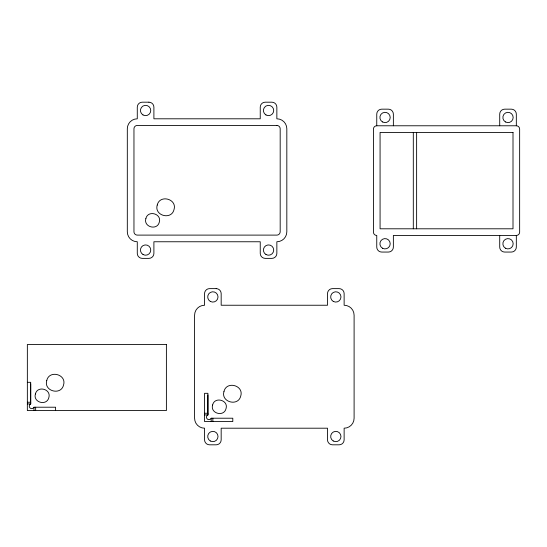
<?xml version="1.0" encoding="UTF-8"?>
<svg xmlns="http://www.w3.org/2000/svg" width="547" height="547" viewBox="0 0 547 547"><rect width="100%" height="100%" fill="white"/><g stroke="black" fill="none" stroke-linecap="round" stroke-linejoin="round"><path stroke-width="0.82" d="M55.596 410.558L55.596 407.214L33.996 407.214A2.482 2.482 0 0 1 29.996 407.912A2.482 2.482 0 0 1 30.7 403.912L30.7 383.967M207.908 394.968L207.894 414.906L207.251 415.351M30.044 404.356L30.687 403.912L30.7 382.312L27.35 382.312M376.753 125.776L516.327 125.776A3.323 3.323 0 0 1 519.65 129.099L519.65 232.119A3.323 3.323 0 0 1 516.327 235.442L393.368 235.442L393.368 247.073A4.985 4.985 0 0 1 388.384 252.058L381.738 252.058A4.985 4.985 0 0 1 376.753 247.073L376.753 235.442A3.323 3.323 0 0 1 373.43 232.119L373.43 129.099A3.323 3.323 0 0 1 376.753 125.776L376.753 114.145A4.985 4.985 0 0 1 381.738 109.161L388.384 109.161A4.985 4.985 0 0 1 393.368 114.145L393.368 125.776M27.35 402.25L30.7 402.25M27.35 403.912L30.7 403.912M204.557 413.252L207.908 413.252M204.557 414.906L207.908 414.906L207.908 393.314L204.557 393.314L204.557 421.552L232.796 421.552L232.796 418.216L211.204 418.216A2.482 2.482 0 0 1 207.197 418.906A2.482 2.482 0 0 1 207.908 414.906M516.327 125.776L516.327 114.145A4.985 4.985 0 0 0 511.342 109.161L504.696 109.161A4.985 4.985 0 0 0 499.712 114.145L499.712 125.776M516.327 235.442L516.327 247.073A4.985 4.985 0 0 1 511.342 252.058L504.696 252.058A4.985 4.985 0 0 1 499.712 247.073L499.712 235.442M416.629 132.422L416.629 228.796M413.306 132.422L413.306 228.796M212.858 418.216L212.858 421.552M211.204 418.216L211.204 421.552M35.651 407.214L35.651 410.558M33.996 407.214L33.996 410.558M35.411 393.984C32.772 402.524 46.851 406.298 48.84 397.58C51.48 389.04 37.394 385.266 35.411 393.984M46.762 380.5C43.466 391.173 61.073 395.884 63.555 384.999C66.85 374.326 49.244 369.608 46.762 380.5M145.878 218.54C143.239 227.073 157.324 230.848 159.307 222.137C161.946 213.597 147.861 209.822 145.878 218.54M157.235 205.05C153.933 215.723 171.539 220.441 174.021 209.549C177.317 198.876 159.71 194.164 157.235 205.05M212.612 404.985C209.973 413.518 224.058 417.293 226.041 408.582C228.68 400.042 214.595 396.267 212.612 404.985M223.969 391.495C220.673 402.168 238.273 406.886 240.755 395.994C244.058 385.32 226.451 380.603 223.969 391.495M148.914 102.186L142.268 102.186A4.985 4.985 0 0 0 137.283 107.171L137.283 118.802A9.969 9.969 0 0 0 127.314 128.771L127.314 231.784A9.969 9.969 0 0 0 137.283 241.76L137.283 253.391A4.985 4.985 0 0 0 142.268 258.375L148.914 258.375A4.985 4.985 0 0 0 153.898 253.391L153.898 241.76L260.242 241.76L260.242 253.391A4.985 4.985 0 0 0 265.227 258.375L271.873 258.375A4.985 4.985 0 0 0 276.857 253.391L276.857 241.76A9.969 9.969 0 0 0 286.826 231.784L286.826 128.771A9.969 9.969 0 0 0 276.857 118.802L276.857 107.171A4.985 4.985 0 0 0 271.873 102.186L265.227 102.186A4.985 4.985 0 0 0 260.242 107.171L260.242 118.802L153.898 118.802L153.898 107.171A4.985 4.985 0 0 0 148.914 102.186M276.857 125.448L137.283 125.448A3.323 3.323 0 0 0 133.96 128.771L133.96 231.784A3.323 3.323 0 0 0 137.283 235.107L276.857 235.107A3.323 3.323 0 0 0 280.18 231.784L280.18 128.771A3.323 3.323 0 0 0 276.857 125.448M513.004 132.422L380.076 132.422L380.076 228.796L513.004 228.796L513.004 132.422M216.188 288.625L209.542 288.625A4.985 4.985 0 0 0 204.557 293.609L204.557 305.24A9.969 9.969 0 0 0 194.588 315.216L194.588 418.229A9.969 9.969 0 0 0 204.557 428.198L204.557 439.829A4.985 4.985 0 0 0 209.542 444.814L216.188 444.814A4.985 4.985 0 0 0 221.173 439.829L221.173 428.198L327.509 428.198L327.509 439.829A4.985 4.985 0 0 0 332.501 444.814L339.147 444.814A4.985 4.985 0 0 0 344.131 439.829L344.131 428.198A9.969 9.969 0 0 0 354.1 418.229L354.1 315.216A9.969 9.969 0 0 0 344.131 305.24L344.131 293.609A4.985 4.985 0 0 0 339.147 288.625L332.501 288.625A4.985 4.985 0 0 0 327.509 293.609L327.509 305.24L221.173 305.24L221.173 293.609A4.985 4.985 0 0 0 216.188 288.625M166.391 344.507L27.35 344.507L27.35 410.558L166.391 410.558L166.391 344.507M382.483 248.215A5.149 5.149 0 0 0 390.209 243.75A5.149 5.149 0 0 0 382.483 239.292A5.149 5.149 0 0 0 382.483 248.215M265.979 254.526A5.149 5.149 0 0 0 273.705 250.068A5.149 5.149 0 0 0 265.979 245.603A5.149 5.149 0 0 0 265.979 254.526M143.02 254.526A5.149 5.149 0 0 0 150.746 250.068A5.149 5.149 0 0 0 143.02 245.603A5.149 5.149 0 0 0 143.02 254.526M265.979 114.952A5.149 5.149 0 0 0 273.705 110.494A5.149 5.149 0 0 0 265.979 106.029A5.149 5.149 0 0 0 265.979 114.952M143.02 114.952A5.149 5.149 0 0 0 150.746 110.494A5.149 5.149 0 0 0 143.02 106.029A5.149 5.149 0 0 0 143.02 114.952M505.442 248.215A5.149 5.149 0 0 0 513.168 243.75A5.149 5.149 0 0 0 505.442 239.292A5.149 5.149 0 0 0 505.442 248.215M505.442 121.933A5.149 5.149 0 0 0 513.168 117.468A5.149 5.149 0 0 0 505.442 113.01A5.149 5.149 0 0 0 505.442 121.933M382.483 121.933A5.149 5.149 0 0 0 390.209 117.468A5.149 5.149 0 0 0 382.483 113.01A5.149 5.149 0 0 0 382.483 121.933M333.246 440.971A5.149 5.149 0 0 0 340.972 436.506A5.149 5.149 0 0 0 333.246 432.048A5.149 5.149 0 0 0 333.246 440.971M333.246 301.397A5.149 5.149 0 0 0 340.972 296.932A5.149 5.149 0 0 0 333.246 292.474A5.149 5.149 0 0 0 333.246 301.397M210.287 301.397A5.149 5.149 0 0 0 218.014 296.932A5.149 5.149 0 0 0 210.287 292.474A5.149 5.149 0 0 0 210.287 301.397M210.287 440.971A5.149 5.149 0 0 0 218.014 436.506A5.149 5.149 0 0 0 210.287 432.048A5.149 5.149 0 0 0 210.287 440.971"/></g></svg>
